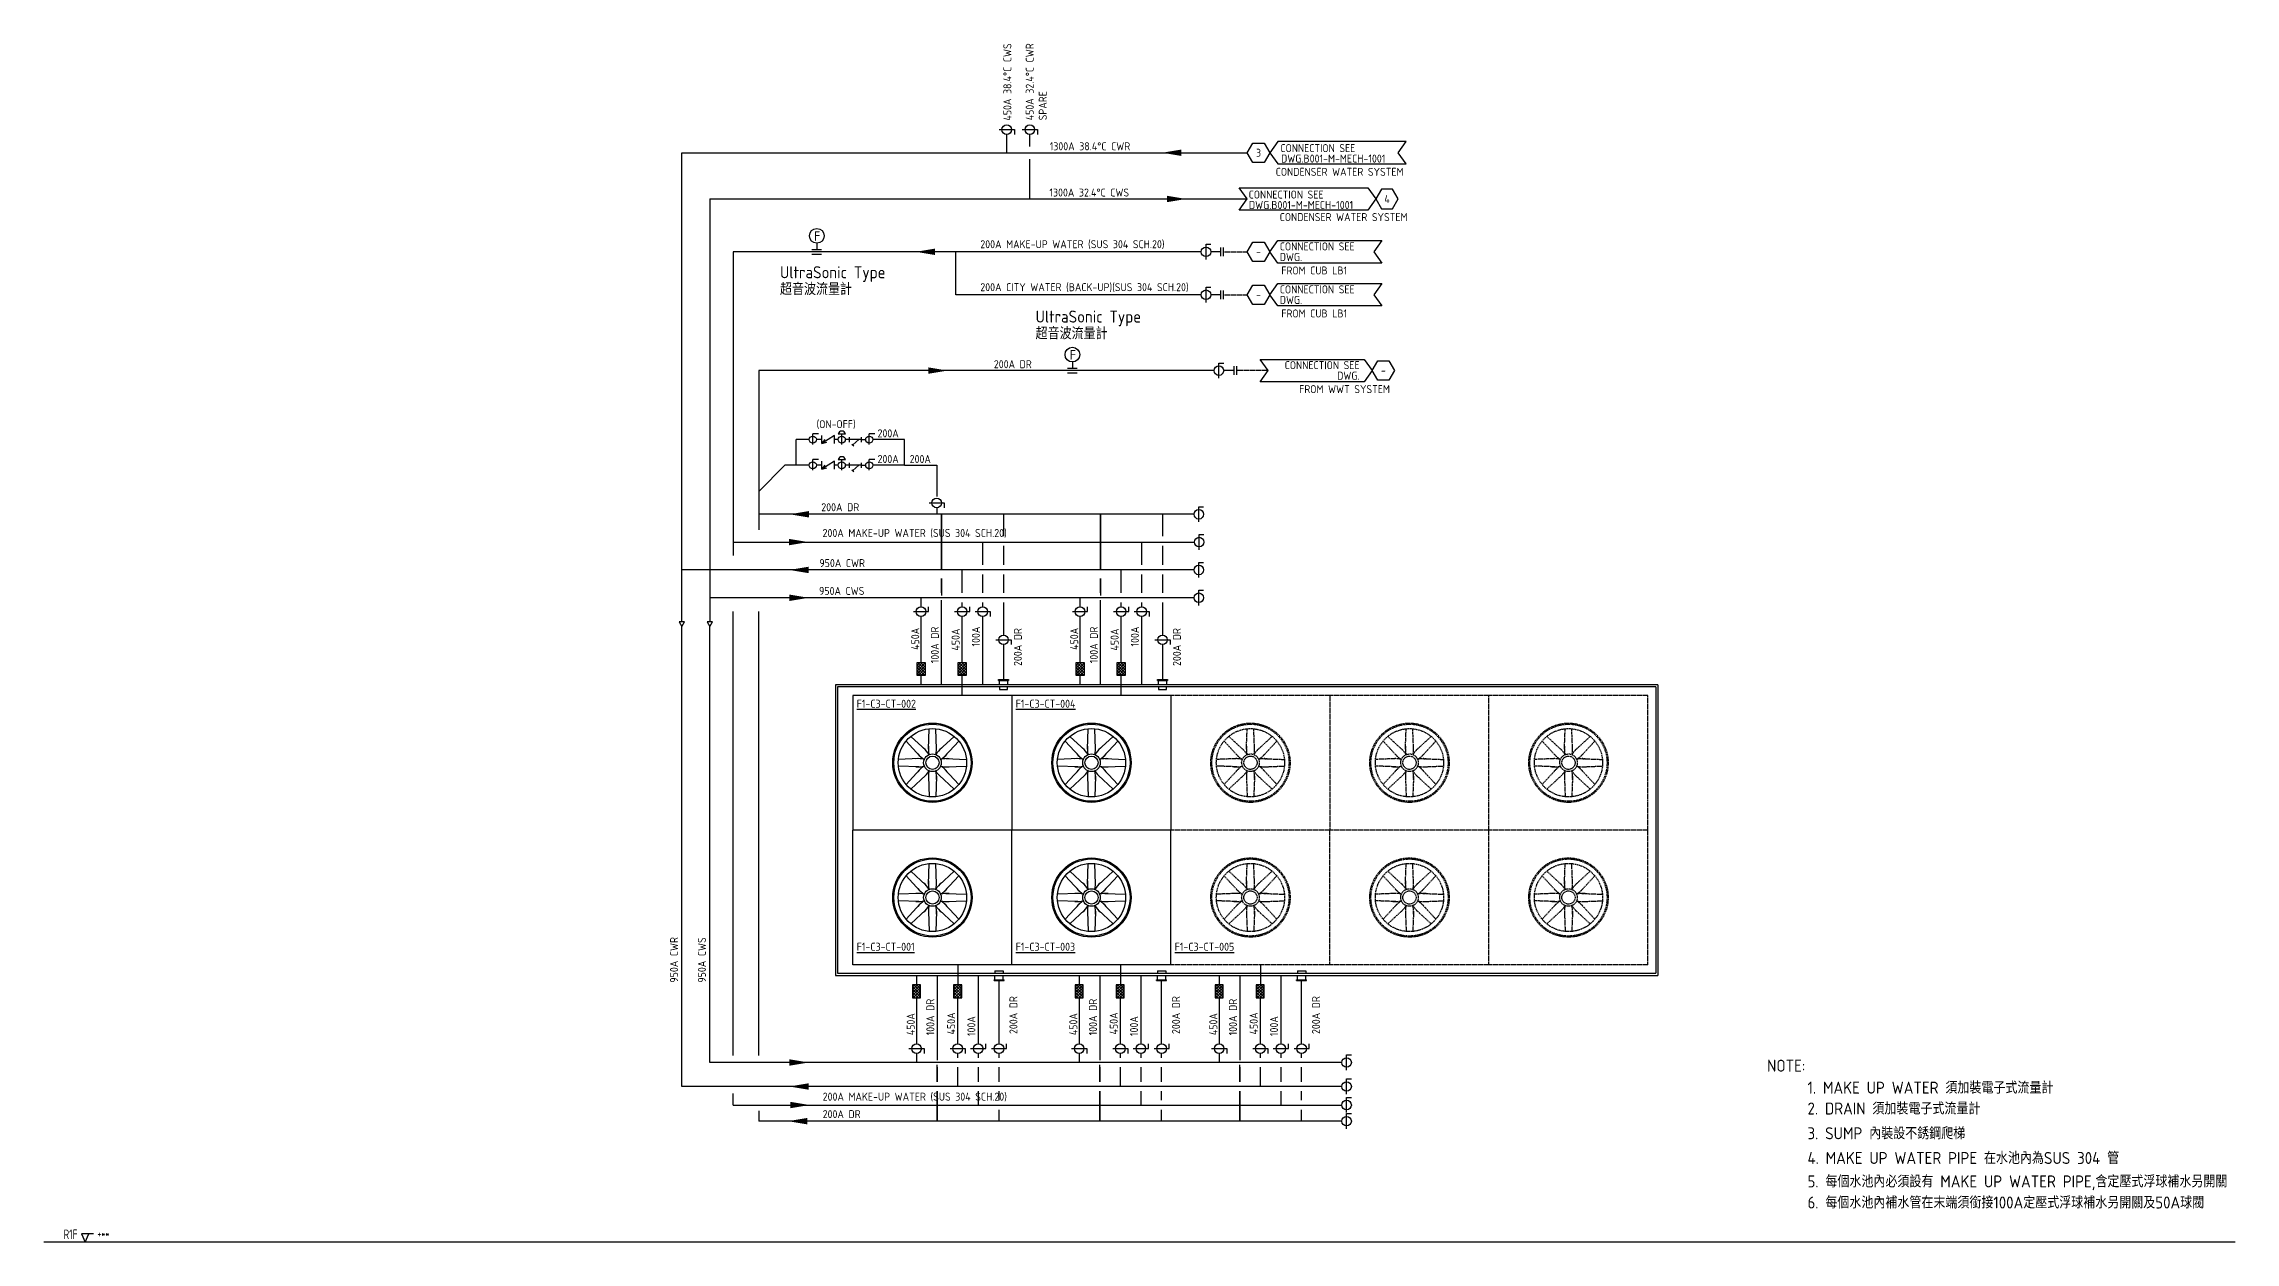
# Model space of a CAD drawing. Header units: millimetres. Extents: x 15 to 700, y 163 to 538.
import ezdxf
from ezdxf.enums import TextEntityAlignment as Align

# ---------------------------------------------------------------- set-up
doc = ezdxf.new("R2010")
doc.units = ezdxf.units.MM
doc.linetypes.add('HIDDEN', pattern=[0.375, 0.25, -0.125])
for name, color, linetype in [('A-DETL-01', 1, 'Continuous'), ('DETL-TXT', 4, 'Continuous'), ('G-ANNO-TEXT', 3, 'Continuous'), ('M-CWTR-COND', 6, 'Continuous'), ('M-CWTR-EQPM', 22, 'Continuous'), ('M-CWTR-PIPE-R', 3, 'Continuous'), ('M-CWTR-PIPE-S', 4, 'Continuous'), ('M-CWTR-TEXT', 3, 'Continuous'), ('M-CWTR-TEXT-CO', 3, 'Continuous'), ('M-CWTR-TEXT-eq', 4, 'Continuous'), ('M-CWTR-VAVE', 2, 'Continuous'), ('M-DRAIN-PIPE', 170, 'Continuous'), ('M-HVAC-EQPM', 22, 'Continuous'), ('M-RCW-PIPE', 40, 'Continuous'), ('M-SUMP', 1, 'Continuous')]:
    doc.layers.add(name, color=color, linetype=linetype)
doc.styles.add('AA-TXT', font='isocp.shx', dxfattribs={"bigfont": 'chineset.shx'})

# ---------------------------------------------------------------- blocks, each defined once
blk = doc.blocks.new('RISER-TXT')
at = {"layer": 'G-ANNO-TEXT'}
for p, q in [((-1.15, 2.64), (0, 0)), ((2.6, 2.64), (-1.15, 2.64)), ((0, 0), (1.15, 2.64))]:
    blk.add_line(p, q, dxfattribs=at)
at = {"layer": 'G-ANNO-TEXT', "style": 'AA-TXT', "width": 0.8}
blk.add_attdef('LEVEL', text='', height=3, dxfattribs=at).set_placement((-2.33, 0.96), align=Align.RIGHT)
blk.add_attdef('HIGEHT', (3.82, 1.42), '', height=2.5, dxfattribs=at)

msp = doc.modelspace()

# ---------------------------------------------------------------- hatches: boundary and pattern name
at = {"layer": 'M-CWTR-VAVE'}
h = msp.add_hatch(dxfattribs=at)
h.set_pattern_fill('ANSI37', color=256, scale=5, angle=90, style=0)
h.set_pattern_definition([(45, (-65.1757, 127.3341), (0.4419417, -0.4419417), []), (315, (-65.1757, 127.3341), (-0.4419417, -0.4419417), [])])
h.paths.add_polyline_path([(290.78, 344.65), (290.78, 340.65), (288.27, 340.65), (288.27, 344.65)])
h = msp.add_hatch(dxfattribs=at)
h.set_pattern_fill('ANSI37', color=256, scale=5, angle=90, style=0)
h.set_pattern_definition([(45, (-52.3328, 127.3341), (0.4419417, -0.4419417), []), (315, (-52.3328, 127.3341), (-0.4419417, -0.4419417), [])])
h.paths.add_polyline_path([(303.62, 344.65), (303.62, 340.65), (301.12, 340.65), (301.12, 344.65)])
h = msp.add_hatch(dxfattribs=at)
h.set_pattern_fill('ANSI37', color=256, scale=5, angle=90, style=0)
h.set_pattern_definition([(45, (-15.4914, 127.3341), (0.4419417, -0.4419417), []), (315, (-15.4914, 127.3341), (-0.4419417, -0.4419417), [])])
h.paths.add_polyline_path([(340.46, 344.65), (340.46, 340.65), (337.96, 340.65), (337.96, 344.65)])
h = msp.add_hatch(dxfattribs=at)
h.set_pattern_fill('ANSI37', color=256, scale=5, angle=90, style=0)
h.set_pattern_definition([(45, (-2.6486, 127.3341), (0.4419417, -0.4419417), []), (315, (-2.6486, 127.3341), (-0.4419417, -0.4419417), [])])
h.paths.add_polyline_path([(353.31, 344.65), (353.31, 340.65), (350.8, 340.65), (350.8, 344.65)])
h = msp.add_hatch(dxfattribs=at)
h.set_pattern_fill('ANSI37', color=256, scale=5, angle=90, style=0)
h.set_pattern_definition([(45, (-66.5707, -12.13094), (0.4419417, -0.4419417), []), (315, (-66.5707, -12.13094), (-0.4419417, -0.4419417), [])])
h.paths.add_polyline_path([(289.38, 239.91), (289.38, 243.91), (286.88, 243.91), (286.88, 239.91)])
h = msp.add_hatch(dxfattribs=at)
h.set_pattern_fill('ANSI37', color=256, scale=5, angle=90, style=0)
h.set_pattern_definition([(45, (-53.72784, -12.13094), (0.4419417, -0.4419417), []), (315, (-53.72784, -12.13094), (-0.4419417, -0.4419417), [])])
h.paths.add_polyline_path([(302.23, 239.91), (302.23, 243.91), (299.72, 243.91), (299.72, 239.91)])
h = msp.add_hatch(dxfattribs=at)
h.set_pattern_fill('ANSI37', color=256, scale=5, angle=90, style=0)
h.set_pattern_definition([(45, (-15.7628, -12.13094), (0.4419417, -0.4419417), []), (315, (-15.7628, -12.13094), (-0.4419417, -0.4419417), [])])
h.paths.add_polyline_path([(340.19, 239.91), (340.19, 243.91), (337.69, 243.91), (337.69, 239.91)])
h = msp.add_hatch(dxfattribs=at)
h.set_pattern_fill('ANSI37', color=256, scale=5, angle=90, style=0)
h.set_pattern_definition([(45, (-2.91995, -12.13094), (0.4419417, -0.4419417), []), (315, (-2.91995, -12.13094), (-0.4419417, -0.4419417), [])])
h.paths.add_polyline_path([(353.03, 239.91), (353.03, 243.91), (350.53, 243.91), (350.53, 239.91)])
h = msp.add_hatch(dxfattribs=at)
h.set_pattern_fill('ANSI37', color=256, scale=5, angle=90, style=0)
h.set_pattern_definition([(45, (27.9791, -12.13094), (0.4419417, -0.4419417), []), (315, (27.9791, -12.13094), (-0.4419417, -0.4419417), [])])
h.paths.add_polyline_path([(383.93, 239.91), (383.93, 243.91), (381.43, 243.91), (381.43, 239.91)])
h = msp.add_hatch(dxfattribs=at)
h.set_pattern_fill('ANSI37', color=256, scale=5, angle=90, style=0)
h.set_pattern_definition([(45, (40.82196, -12.13094), (0.4419417, -0.4419417), []), (315, (40.82196, -12.13094), (-0.4419417, -0.4419417), [])])
h.paths.add_polyline_path([(396.78, 239.91), (396.78, 243.91), (394.27, 243.91), (394.27, 239.91)])

# ---------------------------------------------------------------- linework, layer by layer
at = {"layer": 'A-DETL-01', "linetype": 'Continuous'}
msp.add_line((700.15, 163.48), (15.43, 163.48), dxfattribs=at)
at = {"layer": 'DETL-TXT'}
for points in [[(391.47, 504.01), (393.22, 507.04), (396.72, 507.04), (398.47, 504.01), (396.72, 500.98), (393.22, 500.98)], [(438.63, 489.56), (436.88, 492.59), (433.38, 492.59), (431.63, 489.56), (433.38, 486.53), (436.88, 486.53)], [(398.47, 473.04), (396.72, 470.01), (393.22, 470.01), (391.47, 473.04), (393.22, 476.07), (396.72, 476.07)], [(398.47, 459.61), (396.72, 456.57), (393.22, 456.57), (391.47, 459.61), (393.22, 462.64), (396.72, 462.64)], [(430.49, 435.92), (432.24, 438.95), (435.74, 438.95), (437.49, 435.92), (435.74, 432.88), (432.24, 432.88)]]:
    msp.add_lwpolyline(points, close=True, dxfattribs=at)
for points in [[(398.47, 504.01), (400.97, 500.51), (441.13, 500.51), (438.63, 504.01), (441.13, 507.51), (400.97, 507.51), (398.47, 504.01)], [(431.63, 489.56), (429.13, 486.06), (388.97, 486.06), (391.47, 489.56), (388.97, 493.06), (429.13, 493.06), (431.63, 489.56)], [(398.47, 473.04), (400.97, 476.54), (433.47, 476.54), (430.97, 473.04), (433.47, 469.54), (400.97, 469.54), (398.47, 473.04)], [(398.47, 459.61), (400.97, 463.11), (433.47, 463.11), (430.97, 459.61), (433.47, 456.11), (400.97, 456.11), (398.47, 459.61)], [(430.49, 435.92), (427.99, 432.42), (395.49, 432.42), (397.99, 435.92), (395.49, 439.42), (427.99, 439.42), (430.49, 435.92)]]:
    msp.add_lwpolyline(points, dxfattribs=at)
at = {"layer": 'M-CWTR-COND', "color": 15, "linetype": 'HIDDEN'}
msp.add_line((397.99, 435.92), (388.22, 435.92), dxfattribs=at)
at = {"layer": 'M-CWTR-EQPM'}
for p, q in [((313.73, 339.32), (316.85, 339.32)), ((313.73, 339.03), (313.73, 339.32)), ((313.73, 339.32), (316.85, 339.32)), ((313.73, 339.03), (313.73, 339.32)), ((313.73, 339.03), (316.85, 339.03)), ((313.73, 339.03), (316.85, 339.03)), ((314.02, 337.69), (314.02, 339.03)), ((314.02, 337.69), (314.02, 339.03)), ((314.02, 337.04), (314.02, 336.21)), ((314.02, 337.04), (314.02, 336.21)), ((314.02, 336.21), (316.55, 336.21)), ((314.02, 336.21), (316.55, 336.21)), ((316.55, 339.03), (316.55, 337.69)), ((316.55, 339.03), (316.55, 337.69)), ((316.55, 336.21), (316.55, 337.04)), ((316.55, 336.21), (316.55, 337.04)), ((316.85, 339.32), (316.85, 339.03)), ((316.85, 339.32), (316.85, 339.03)), ((363.41, 339.32), (366.53, 339.32)), ((363.41, 339.03), (363.41, 339.32)), ((363.41, 339.03), (366.53, 339.03)), ((363.7, 337.69), (363.7, 339.03)), ((363.7, 337.04), (363.7, 336.21)), ((363.7, 336.21), (366.24, 336.21)), ((366.24, 339.03), (366.24, 337.69)), ((366.24, 336.21), (366.24, 337.04)), ((366.53, 339.32), (366.53, 339.03)), ((312.63, 248.35), (315.16, 248.35)), ((312.63, 248.35), (312.63, 247.52)), ((312.63, 245.53), (312.63, 246.87)), ((315.16, 248.35), (315.16, 247.52)), ((315.16, 245.53), (315.16, 246.87)), ((363.43, 248.35), (365.97, 248.35)), ((363.43, 248.35), (363.43, 247.52)), ((363.43, 245.53), (363.43, 246.87)), ((365.97, 248.35), (365.97, 247.52)), ((365.97, 245.53), (365.97, 246.87)), ((407.17, 248.35), (409.71, 248.35)), ((407.17, 248.35), (407.17, 247.52)), ((407.17, 245.53), (407.17, 246.87)), ((409.71, 248.35), (409.71, 247.52)), ((409.71, 245.53), (409.71, 246.87)), ((312.33, 245.53), (315.45, 245.53)), ((312.33, 245.24), (312.33, 245.53)), ((312.33, 245.24), (315.45, 245.24)), ((315.45, 245.24), (315.45, 245.53)), ((363.14, 245.53), (366.26, 245.53)), ((363.14, 245.24), (363.14, 245.53)), ((363.14, 245.24), (366.26, 245.24)), ((366.26, 245.24), (366.26, 245.53)), ((406.88, 245.53), (410, 245.53)), ((406.88, 245.24), (406.88, 245.53)), ((406.88, 245.24), (410, 245.24)), ((410, 245.24), (410, 245.53))]:
    msp.add_line(p, q, dxfattribs=at)
at = {"layer": 'M-CWTR-PIPE-R'}
for p, q in [((316.31, 504.01), (316.31, 509.74)), ((214.81, 504.01), (391.47, 504.01)), ((214.81, 357.35), (214.81, 504.01)), ((374.82, 373.61), (214.81, 373.61)), ((302.37, 366.41), (302.37, 373.61)), ((352.05, 366.41), (352.05, 373.61)), ((302.37, 362.08), (302.37, 363.41)), ((352.05, 362.08), (352.05, 363.41)), ((302.37, 344.65), (302.37, 359.08)), ((352.05, 344.65), (352.05, 359.08)), ((214.81, 212.14), (214.81, 355.95)), ((302.41, 334.4), (302.41, 340.65)), ((352.09, 334.4), (352.09, 340.65)), ((301.01, 250.16), (301.01, 243.91)), ((351.82, 250.16), (351.82, 243.91)), ((395.56, 250.16), (395.56, 243.91)), ((300.97, 239.91), (300.97, 225.48)), ((351.78, 239.91), (351.78, 225.48)), ((395.52, 239.91), (395.52, 225.48)), ((300.97, 222.48), (300.97, 221.15)), ((351.78, 222.48), (351.78, 221.15)), ((395.52, 222.48), (395.52, 221.15)), ((300.97, 218.15), (300.97, 212.14)), ((351.78, 218.15), (351.78, 212.14)), ((395.52, 218.15), (395.52, 212.14)), ((420.98, 212.14), (214.81, 212.14))]:
    msp.add_line(p, q, dxfattribs=at)
for points in [[(364.88, 504.01, 0, 2, 0), (370.88, 504.01, 0, 0, 0)], [(248.39, 373.61, 0, 2, 0), (254.39, 373.61, 0, 0, 0)], [(248.39, 212.14, 0, 2, 0), (254.39, 212.14, 0, 0, 0)]]:
    msp.add_lwpolyline(points, format="xyseb", dxfattribs=at)
msp.add_lwpolyline([(214.81, 355.95), (215.61, 357.35), (214, 357.35)], close=True, dxfattribs=at)
at = {"layer": 'M-CWTR-PIPE-S'}
for p, q in [((323.52, 506.01), (323.52, 509.74)), ((323.52, 489.56), (323.52, 502.01)), ((223.51, 489.56), (391.47, 489.56)), ((223.51, 489.56), (223.51, 357.35)), ((374.82, 364.91), (223.51, 364.91)), ((289.53, 362.08), (289.53, 364.91)), ((339.21, 362.08), (339.21, 364.91)), ((289.53, 344.65), (289.53, 359.08)), ((339.21, 344.65), (339.21, 359.08)), ((223.51, 219.65), (223.51, 355.95)), ((289.53, 337.69), (289.53, 340.65)), ((339.21, 337.69), (339.21, 340.65)), ((288.13, 246.87), (288.13, 243.91)), ((338.94, 246.87), (338.94, 243.91)), ((382.68, 246.87), (382.68, 243.91)), ((288.13, 239.91), (288.13, 225.48)), ((338.94, 239.91), (338.94, 225.48)), ((382.68, 239.91), (382.68, 225.48)), ((420.98, 219.65), (223.51, 219.65)), ((288.13, 222.48), (288.13, 219.65)), ((338.94, 222.48), (338.94, 219.65)), ((382.68, 222.48), (382.68, 219.65))]:
    msp.add_line(p, q, dxfattribs=at)
for points in [[(372.35, 489.56, 0, 2, 0), (366.35, 489.56, 0, 0, 0)], [(254.39, 364.91, 0, 2, 0), (248.39, 364.91, 0, 0, 0)], [(254.39, 219.65, 0, 2, 0), (248.39, 219.65, 0, 0, 0)]]:
    msp.add_lwpolyline(points, format="xyseb", dxfattribs=at)
msp.add_lwpolyline([(223.51, 355.95), (224.32, 357.35), (222.71, 357.35)], close=True, dxfattribs=at)
at = {"layer": 'M-CWTR-VAVE'}
for p, q in [((313.94, 511.24), (318.68, 511.24)), ((318.68, 511.24), (318.68, 509.74)), ((321.15, 511.24), (325.89, 511.24)), ((325.89, 511.24), (325.89, 509.74)), ((378.58, 470.67), (378.58, 475.41)), ((378.58, 475.41), (380.09, 475.41)), ((383.15, 471.68), (383.15, 474.4)), ((384.03, 471.68), (384.03, 474.4)), ((378.58, 457.24), (378.58, 461.98)), ((378.58, 461.98), (380.09, 461.98)), ((383.15, 458.25), (383.15, 460.96)), ((384.03, 458.25), (384.03, 460.96)), ((382.6, 433.54), (382.6, 438.29)), ((382.6, 438.29), (384.11, 438.29)), ((387.34, 434.56), (387.34, 437.27)), ((388.22, 434.56), (388.22, 437.27)), ((258.49, 413.09), (258.49, 415.6)), ((262.49, 415.6), (258.49, 413.09)), ((258.49, 413.09), (259.61, 414.38)), ((258.49, 413.09), (260.13, 413.53)), ((262.49, 413.09), (262.49, 415.6)), ((263.65, 416.16), (265.89, 416.16)), ((264.77, 412.82), (264.77, 416.16)), ((258.49, 405.08), (258.49, 407.58)), ((262.49, 407.58), (258.49, 405.08)), ((258.49, 405.08), (259.61, 406.36)), ((258.49, 405.08), (260.13, 405.52)), ((262.49, 405.08), (262.49, 407.58)), ((263.65, 408.14), (265.89, 408.14)), ((264.77, 404.81), (264.77, 408.14)), ((292.05, 394.55), (296.79, 394.55)), ((296.79, 394.55), (296.79, 393.05)), ((376.32, 388.64), (376.32, 393.38)), ((376.32, 393.38), (377.83, 393.38)), ((376.44, 379.94), (376.44, 384.68)), ((376.44, 384.68), (377.94, 384.68)), ((376.32, 371.24), (376.32, 375.98)), ((376.32, 375.98), (377.83, 375.98)), ((376.32, 362.54), (376.32, 367.28)), ((376.32, 367.28), (377.83, 367.28)), ((287.16, 360.58), (291.9, 360.58)), ((291.9, 360.58), (291.9, 362.09)), ((300, 360.58), (304.74, 360.58)), ((304.74, 360.58), (304.74, 362.09)), ((306.42, 360.58), (311.16, 360.58)), ((311.16, 360.58), (311.16, 359.08)), ((336.84, 360.58), (341.58, 360.58)), ((341.58, 360.58), (341.58, 362.09)), ((349.68, 360.58), (354.42, 360.58)), ((354.42, 360.58), (354.42, 362.09)), ((356.1, 360.58), (360.85, 360.58)), ((360.85, 360.58), (360.85, 359.08)), ((312.92, 351.77), (317.66, 351.77)), ((317.66, 351.77), (317.66, 350.27)), ((362.6, 351.77), (367.34, 351.77)), ((367.34, 351.77), (367.34, 350.27)), ((288.27, 340.65), (288.27, 344.65)), ((288.27, 344.65), (290.78, 344.65)), ((290.78, 344.65), (290.78, 340.65)), ((301.12, 340.65), (301.12, 344.65)), ((301.12, 344.65), (303.62, 344.65)), ((303.62, 344.65), (303.62, 340.65)), ((337.96, 340.65), (337.96, 344.65)), ((337.96, 344.65), (340.46, 344.65)), ((340.46, 344.65), (340.46, 340.65)), ((350.8, 340.65), (350.8, 344.65)), ((350.8, 344.65), (353.31, 344.65)), ((353.31, 344.65), (353.31, 340.65)), ((290.78, 340.65), (288.27, 340.65)), ((303.62, 340.65), (301.12, 340.65)), ((340.46, 340.65), (337.96, 340.65)), ((353.31, 340.65), (350.8, 340.65)), ((289.38, 243.91), (286.88, 243.91)), ((286.88, 243.91), (286.88, 239.91)), ((286.88, 239.91), (289.38, 239.91)), ((289.38, 239.91), (289.38, 243.91)), ((302.23, 243.91), (299.72, 243.91)), ((299.72, 243.91), (299.72, 239.91)), ((299.72, 239.91), (302.23, 239.91)), ((302.23, 239.91), (302.23, 243.91)), ((340.19, 243.91), (337.69, 243.91)), ((337.69, 243.91), (337.69, 239.91)), ((337.69, 239.91), (340.19, 239.91)), ((340.19, 239.91), (340.19, 243.91)), ((353.03, 243.91), (350.53, 243.91)), ((350.53, 243.91), (350.53, 239.91)), ((350.53, 239.91), (353.03, 239.91)), ((353.03, 239.91), (353.03, 243.91)), ((383.93, 243.91), (381.43, 243.91)), ((381.43, 243.91), (381.43, 239.91)), ((381.43, 239.91), (383.93, 239.91)), ((383.93, 239.91), (383.93, 243.91)), ((396.78, 243.91), (394.27, 243.91)), ((394.27, 243.91), (394.27, 239.91)), ((394.27, 239.91), (396.78, 239.91)), ((396.78, 239.91), (396.78, 243.91)), ((285.76, 223.98), (290.5, 223.98)), ((290.5, 223.98), (290.5, 222.47)), ((298.6, 223.98), (303.34, 223.98)), ((303.34, 223.98), (303.34, 222.47)), ((305.03, 223.98), (309.77, 223.98)), ((309.77, 223.98), (309.77, 225.48)), ((311.52, 223.98), (316.26, 223.98)), ((316.26, 223.98), (316.26, 225.48)), ((336.57, 223.98), (341.31, 223.98)), ((341.31, 223.98), (341.31, 222.47)), ((349.41, 223.98), (354.15, 223.98)), ((354.15, 223.98), (354.15, 222.47)), ((355.83, 223.98), (360.57, 223.98)), ((360.57, 223.98), (360.57, 225.48)), ((362.33, 223.98), (367.07, 223.98)), ((367.07, 223.98), (367.07, 225.48)), ((380.31, 223.98), (385.05, 223.98)), ((385.05, 223.98), (385.05, 222.47)), ((393.15, 223.98), (397.89, 223.98)), ((397.89, 223.98), (397.89, 222.47)), ((399.58, 223.98), (404.32, 223.98)), ((404.32, 223.98), (404.32, 225.48)), ((406.07, 223.98), (410.81, 223.98)), ((410.81, 223.98), (410.81, 225.48)), ((422.48, 217.28), (422.48, 222.02)), ((422.48, 222.02), (423.98, 222.02)), ((422.48, 209.77), (422.48, 214.51)), ((422.48, 214.51), (423.98, 214.51)), ((422.48, 203.99), (422.48, 208.73)), ((422.48, 208.73), (423.98, 208.73)), ((422.48, 198.94), (422.48, 203.68)), ((422.48, 203.68), (423.98, 203.68))]:
    msp.add_line(p, q, dxfattribs=at)
at = {"layer": 'M-CWTR-VAVE', "linetype": 'Continuous'}
for p, q in [((255.71, 412.82), (255.71, 416.16)), ((255.71, 415.44), (255.71, 416.16)), ((257.47, 416.16), (255.71, 416.16)), ((255.71, 414.35), (255.71, 414.77)), ((267.06, 415.13), (267.06, 413.57)), ((270.87, 414.35), (267.06, 414.35)), ((267.95, 412.92), (268.5, 412.4)), ((270.04, 414.35), (268.22, 412.66)), ((270.87, 415.13), (270.87, 413.57)), ((273.34, 412.82), (273.34, 416.16)), ((273.34, 415.44), (273.34, 416.16)), ((275.1, 416.16), (273.34, 416.16)), ((273.34, 414.35), (273.34, 414.77)), ((255.71, 404.81), (255.71, 408.14)), ((255.71, 407.43), (255.71, 408.14)), ((257.47, 408.14), (255.71, 408.14)), ((255.71, 406.33), (255.71, 406.75)), ((267.06, 407.11), (267.06, 405.55)), ((270.87, 406.33), (267.06, 406.33)), ((267.95, 404.9), (268.5, 404.38)), ((270.04, 406.33), (268.22, 404.64)), ((270.87, 407.11), (270.87, 405.55)), ((273.34, 404.81), (273.34, 408.14)), ((273.34, 407.43), (273.34, 408.14)), ((275.1, 408.14), (273.34, 408.14)), ((273.34, 406.33), (273.34, 406.75))]:
    msp.add_line(p, q, dxfattribs=at)
at = {"layer": 'M-CWTR-VAVE'}
for centre, radius in [((316.31, 511.24), 1.5), ((323.52, 511.24), 1.5), ((378.58, 473.04), 1.5), ((378.58, 459.61), 1.5), ((382.6, 435.92), 1.5), ((264.77, 414.35), 1.1), ((264.77, 406.33), 1.1), ((294.42, 394.55), 1.5), ((376.32, 391.01), 1.5), ((376.44, 382.31), 1.5), ((376.32, 373.61), 1.5), ((376.32, 364.91), 1.5), ((289.53, 360.58), 1.5), ((302.37, 360.58), 1.5), ((308.79, 360.58), 1.5), ((339.21, 360.58), 1.5), ((352.05, 360.58), 1.5), ((358.47, 360.58), 1.5), ((315.29, 351.77), 1.5), ((364.97, 351.77), 1.5), ((288.13, 223.98), 1.5), ((300.97, 223.98), 1.5), ((307.4, 223.98), 1.5), ((313.89, 223.98), 1.5), ((338.94, 223.98), 1.5), ((351.78, 223.98), 1.5), ((358.2, 223.98), 1.5), ((364.7, 223.98), 1.5), ((382.68, 223.98), 1.5), ((395.52, 223.98), 1.5), ((401.95, 223.98), 1.5), ((408.44, 223.98), 1.5), ((422.48, 219.65), 1.5), ((422.48, 212.14), 1.5), ((422.48, 206.36), 1.5), ((422.48, 201.31), 1.5)]:
    msp.add_circle(centre, radius, dxfattribs=at)
at = {"layer": 'M-CWTR-VAVE', "linetype": 'Continuous'}
for centre in [(255.71, 414.35), (273.34, 414.35), (255.71, 406.33), (273.34, 406.33)]:
    msp.add_circle(centre, 1.1, dxfattribs=at)
at = {"layer": 'M-CWTR-VAVE'}
for centre in [(264.77, 415.83), (264.77, 407.81)]:
    msp.add_arc(centre, 1.17, 16.45735, 163.54265, dxfattribs=at)
at = {"layer": 'M-DRAIN-PIPE'}
for p, q in [((381.1, 435.92), (238.81, 435.92)), ((238.81, 435.92), (238.81, 386.14)), ((387.34, 435.92), (384.1, 435.92)), ((254.62, 414.35), (250.52, 414.35)), ((250.52, 406.33), (250.52, 414.35)), ((258.49, 414.35), (256.81, 414.35)), ((263.68, 414.35), (262.49, 414.35)), ((267.06, 414.35), (265.87, 414.35)), ((270.87, 414.35), (272.24, 414.35)), ((284.41, 414.35), (274.44, 414.35)), ((284.41, 406.33), (284.41, 414.35)), ((246.98, 406.33), (238.81, 398.16)), ((250.52, 406.33), (246.98, 406.33)), ((254.62, 406.33), (250.52, 406.33)), ((258.49, 406.33), (256.81, 406.33)), ((263.68, 406.33), (262.49, 406.33)), ((267.06, 406.33), (265.87, 406.33)), ((270.87, 406.33), (272.24, 406.33)), ((284.41, 406.33), (274.44, 406.33)), ((284.41, 406.33), (294.42, 406.33)), ((294.42, 406.33), (294.42, 396.57)), ((374.82, 391.01), (238.81, 391.01)), ((294.42, 393.05), (294.42, 391.01)), ((295.95, 373.92), (295.95, 391.01)), ((295.95, 391.01), (295.95, 373.92)), ((315.29, 391.01), (315.29, 384.16)), ((345.63, 373.92), (345.63, 391.01)), ((345.63, 391.01), (345.63, 373.92)), ((364.97, 391.01), (364.97, 384.16)), ((315.29, 381.16), (315.29, 375.2)), ((364.97, 381.16), (364.97, 375.2)), ((295.95, 366.41), (295.95, 370.92)), ((295.95, 370.92), (295.95, 365.66)), ((315.29, 372.2), (315.29, 366.41)), ((345.63, 366.41), (345.63, 370.92)), ((345.63, 370.92), (345.63, 365.66)), ((364.97, 372.2), (364.97, 366.41)), ((295.95, 337.69), (295.95, 364.16)), ((315.29, 363.41), (315.29, 353.27)), ((345.63, 337.69), (345.63, 364.16)), ((364.97, 363.41), (364.97, 353.27)), ((238.81, 221.82), (238.81, 360.66)), ((315.29, 350.27), (315.29, 339.32)), ((364.97, 350.27), (364.97, 339.32)), ((294.55, 246.87), (294.55, 220.4)), ((345.36, 246.87), (345.36, 220.4)), ((389.1, 246.87), (389.1, 220.4)), ((313.89, 225.48), (313.89, 245.24)), ((364.7, 225.48), (364.7, 245.24)), ((408.44, 225.48), (408.44, 245.24)), ((313.89, 221.15), (313.89, 222.48)), ((364.7, 221.15), (364.7, 222.48)), ((408.44, 221.15), (408.44, 222.48)), ((294.55, 213.64), (294.55, 218.9)), ((294.55, 218.15), (294.55, 213.64)), ((313.89, 213.64), (313.89, 218.15)), ((345.36, 213.64), (345.36, 218.9)), ((345.36, 218.15), (345.36, 213.64)), ((364.7, 213.64), (364.7, 218.15)), ((389.1, 213.64), (389.1, 218.9)), ((389.1, 218.15), (389.1, 213.64)), ((408.44, 213.64), (408.44, 218.15)), ((294.55, 210.64), (294.55, 201.31)), ((294.55, 201.31), (294.55, 210.64)), ((313.89, 207.86), (313.89, 210.64)), ((345.36, 210.64), (345.36, 201.31)), ((345.36, 201.31), (345.36, 210.64)), ((364.7, 207.86), (364.7, 210.64)), ((389.1, 210.64), (389.1, 201.31)), ((389.1, 201.31), (389.1, 210.64)), ((408.44, 207.86), (408.44, 210.64)), ((238.81, 204.58), (238.81, 201.31)), ((420.98, 201.31), (238.81, 201.31)), ((313.89, 201.31), (313.89, 204.86)), ((364.7, 201.31), (364.7, 204.86)), ((408.44, 201.31), (408.44, 204.86))]:
    msp.add_line(p, q, dxfattribs=at)
for points in [[(297.81, 435.92, 0, 2, 0), (291.81, 435.92, 0, 0, 0)], [(248.47, 391.01, 0, 2, 0), (254.47, 391.01, 0, 0, 0)], [(247.95, 201.31, 0, 2, 0), (253.95, 201.31, 0, 0, 0)]]:
    msp.add_lwpolyline(points, format="xyseb", dxfattribs=at)
at = {"layer": 'M-HVAC-EQPM'}
for p, q in [((317.94, 334.4), (268.25, 334.4)), ((268.25, 334.4), (268.25, 292.28)), ((367.62, 334.4), (317.94, 334.4)), ((317.94, 334.4), (317.94, 292.28)), ((367.62, 334.4), (367.62, 292.28)), ((291.81, 317.55), (292.06, 323.96)), ((294.38, 317.55), (294.13, 323.96)), ((341.49, 317.55), (341.74, 323.96)), ((344.06, 317.55), (343.81, 323.96)), ((289.2, 315.41), (284.85, 320.12)), ((291.02, 317.23), (286.31, 321.58)), ((295.17, 317.23), (299.87, 321.58)), ((296.98, 315.41), (301.33, 320.12)), ((338.89, 315.41), (334.54, 320.12)), ((340.7, 317.23), (336, 321.58)), ((344.85, 317.23), (349.56, 321.58)), ((346.67, 315.41), (351.02, 320.12)), ((288.88, 314.62), (282.47, 314.37)), ((288.88, 312.06), (282.47, 312.31)), ((289.2, 311.26), (284.85, 306.56)), ((291.02, 309.45), (286.31, 305.1)), ((291.81, 309.12), (292.06, 302.72)), ((294.38, 309.12), (294.13, 302.72)), ((295.17, 309.45), (299.87, 305.1)), ((296.98, 311.26), (301.33, 306.56)), ((297.31, 314.62), (303.71, 314.37)), ((297.31, 312.06), (303.71, 312.31)), ((338.56, 314.62), (332.16, 314.37)), ((338.56, 312.06), (332.16, 312.31)), ((338.89, 311.26), (334.54, 306.56)), ((340.7, 309.45), (336, 305.1)), ((341.49, 309.12), (341.74, 302.72)), ((344.06, 309.12), (343.81, 302.72)), ((344.85, 309.45), (349.56, 305.1)), ((346.67, 311.26), (351.02, 306.56)), ((346.99, 314.62), (353.4, 314.37)), ((346.99, 312.06), (353.4, 312.31)), ((367.62, 292.28), (268.25, 292.28)), ((268.25, 250.16), (268.25, 292.28)), ((317.94, 250.16), (317.94, 292.28)), ((367.62, 250.16), (367.62, 292.28)), ((291.81, 275.44), (292.06, 281.84)), ((294.38, 275.44), (294.13, 281.84)), ((341.49, 275.44), (341.74, 281.84)), ((344.06, 275.44), (343.81, 281.84)), ((289.2, 273.3), (284.85, 278)), ((291.02, 275.11), (286.31, 279.46)), ((295.17, 275.11), (299.87, 279.46)), ((296.98, 273.3), (301.33, 278)), ((338.89, 273.3), (334.54, 278)), ((340.7, 275.11), (336, 279.46)), ((344.85, 275.11), (349.56, 279.46)), ((346.67, 273.3), (351.02, 278)), ((288.88, 272.5), (282.47, 272.25)), ((288.88, 269.94), (282.47, 270.19)), ((289.2, 269.15), (284.85, 264.44)), ((291.02, 267.33), (286.31, 262.98)), ((295.17, 267.33), (299.87, 262.98)), ((296.98, 269.15), (301.33, 264.44)), ((297.31, 272.5), (303.71, 272.25)), ((297.31, 269.94), (303.71, 270.19)), ((338.56, 272.5), (332.16, 272.25)), ((338.56, 269.94), (332.16, 270.19)), ((338.89, 269.15), (334.54, 264.44)), ((340.7, 267.33), (336, 262.98)), ((344.85, 267.33), (349.56, 262.98)), ((346.67, 269.15), (351.02, 264.44)), ((346.99, 272.5), (353.4, 272.25)), ((346.99, 269.94), (353.4, 270.19)), ((291.81, 267), (292.06, 260.6)), ((294.38, 267), (294.13, 260.6)), ((341.49, 267), (341.74, 260.6)), ((344.06, 267), (343.81, 260.6)), ((317.94, 250.16), (268.25, 250.16)), ((367.62, 250.16), (317.94, 250.16))]:
    msp.add_line(p, q, dxfattribs=at)
at = {"layer": 'M-HVAC-EQPM', "color": 252, "linetype": 'HIDDEN'}
for p, q in [((417.3, 334.4), (367.62, 334.4)), ((466.99, 334.4), (417.3, 334.4)), ((417.3, 334.4), (417.3, 292.28)), ((466.99, 292.28), (466.99, 334.4)), ((516.67, 334.4), (466.99, 334.4)), ((391.18, 317.55), (391.43, 323.96)), ((393.74, 317.55), (393.49, 323.96)), ((440.86, 317.55), (441.11, 323.96)), ((443.43, 317.55), (443.18, 323.96)), ((490.55, 317.55), (490.8, 323.96)), ((493.11, 317.55), (492.86, 323.96)), ((388.57, 315.41), (384.22, 320.12)), ((390.39, 317.23), (385.68, 321.58)), ((394.54, 317.23), (399.24, 321.58)), ((396.35, 315.41), (400.7, 320.12)), ((438.26, 315.41), (433.91, 320.12)), ((440.07, 317.23), (435.37, 321.58)), ((444.22, 317.23), (448.93, 321.58)), ((446.03, 315.41), (450.39, 320.12)), ((487.94, 315.41), (483.59, 320.12)), ((489.76, 317.23), (485.05, 321.58)), ((493.91, 317.23), (498.61, 321.58)), ((495.72, 315.41), (500.07, 320.12)), ((388.25, 314.62), (381.84, 314.37)), ((388.25, 312.06), (381.84, 312.31)), ((388.57, 311.26), (384.22, 306.56)), ((390.39, 309.45), (385.68, 305.1)), ((391.18, 309.12), (391.43, 302.72)), ((393.74, 309.12), (393.49, 302.72)), ((394.54, 309.45), (399.24, 305.1)), ((396.35, 311.26), (400.7, 306.56)), ((396.68, 314.62), (403.08, 314.37)), ((396.68, 312.06), (403.08, 312.31)), ((437.93, 314.62), (431.52, 314.37)), ((437.93, 312.06), (431.52, 312.31)), ((438.26, 311.26), (433.91, 306.56)), ((440.07, 309.45), (435.37, 305.1)), ((440.86, 309.12), (441.11, 302.72)), ((443.43, 309.12), (443.18, 302.72)), ((444.22, 309.45), (448.93, 305.1)), ((446.03, 311.26), (450.39, 306.56)), ((446.36, 314.62), (452.77, 314.37)), ((446.36, 312.06), (452.77, 312.31)), ((487.61, 314.62), (481.21, 314.37)), ((487.61, 312.06), (481.21, 312.31)), ((487.94, 311.26), (483.59, 306.56)), ((489.76, 309.45), (485.05, 305.1)), ((490.55, 309.12), (490.8, 302.72)), ((493.11, 309.12), (492.86, 302.72)), ((493.91, 309.45), (498.61, 305.1)), ((495.72, 311.26), (500.07, 306.56)), ((496.05, 314.62), (502.45, 314.37)), ((496.05, 312.06), (502.45, 312.31)), ((466.99, 292.28), (417.3, 292.28)), ((466.99, 250.16), (466.99, 292.28)), ((516.67, 292.28), (466.99, 292.28)), ((440.86, 275.44), (441.11, 281.84)), ((443.43, 275.44), (443.18, 281.84)), ((490.55, 275.44), (490.8, 281.84)), ((493.11, 275.44), (492.86, 281.84)), ((438.26, 273.3), (433.91, 278)), ((440.07, 275.11), (435.37, 279.46)), ((444.22, 275.11), (448.93, 279.46)), ((446.03, 273.3), (450.39, 278)), ((487.94, 273.3), (483.59, 278)), ((489.76, 275.11), (485.05, 279.46)), ((493.91, 275.11), (498.61, 279.46)), ((495.72, 273.3), (500.07, 278)), ((437.93, 272.5), (431.52, 272.25)), ((437.93, 269.94), (431.52, 270.19)), ((438.26, 269.15), (433.91, 264.44)), ((440.07, 267.33), (435.37, 262.98)), ((444.22, 267.33), (448.93, 262.98)), ((446.03, 269.15), (450.39, 264.44)), ((446.36, 272.5), (452.77, 272.25)), ((446.36, 269.94), (452.77, 270.19)), ((487.61, 272.5), (481.21, 272.25)), ((487.61, 269.94), (481.21, 270.19)), ((487.94, 269.15), (483.59, 264.44)), ((489.76, 267.33), (485.05, 262.98)), ((493.91, 267.33), (498.61, 262.98)), ((495.72, 269.15), (500.07, 264.44)), ((496.05, 272.5), (502.45, 272.25)), ((496.05, 269.94), (502.45, 270.19)), ((440.86, 267), (441.11, 260.6)), ((443.43, 267), (443.18, 260.6)), ((490.55, 267), (490.8, 260.6)), ((493.11, 267), (492.86, 260.6)), ((466.99, 250.16), (417.3, 250.16)), ((516.67, 250.16), (466.99, 250.16))]:
    msp.add_line(p, q, dxfattribs=at)
at = {"layer": 'M-HVAC-EQPM', "color": 15, "linetype": 'HIDDEN'}
for p, q in [((516.67, 292.28), (516.67, 334.4)), ((516.67, 250.16), (516.67, 292.28))]:
    msp.add_line(p, q, dxfattribs=at)
at = {"layer": 'M-HVAC-EQPM', "linetype": 'HIDDEN'}
for p, q in [((417.3, 292.28), (367.62, 292.28)), ((417.3, 250.16), (417.3, 292.28)), ((391.18, 275.44), (391.43, 281.84)), ((393.74, 275.44), (393.49, 281.84)), ((388.57, 273.3), (384.22, 278)), ((390.39, 275.11), (385.68, 279.46)), ((394.54, 275.11), (399.24, 279.46)), ((396.35, 273.3), (400.7, 278)), ((388.25, 272.5), (381.84, 272.25)), ((388.25, 269.94), (381.84, 270.19)), ((388.57, 269.15), (384.22, 264.44)), ((390.39, 267.33), (385.68, 262.98)), ((394.54, 267.33), (399.24, 262.98)), ((396.35, 269.15), (400.7, 264.44)), ((396.68, 272.5), (403.08, 272.25)), ((396.68, 269.94), (403.08, 270.19)), ((391.18, 267), (391.43, 260.6)), ((393.74, 267), (393.49, 260.6)), ((417.3, 250.16), (367.62, 250.16))]:
    msp.add_line(p, q, dxfattribs=at)
at = {"layer": 'M-HVAC-EQPM'}
for centre, radius in [((293.09, 313.34), 12.39), ((293.09, 313.34), 12.05), ((293.09, 313.34), 10.67), ((342.78, 313.34), 12.39), ((342.78, 313.34), 12.05), ((342.78, 313.34), 10.67), ((293.09, 313.34), 2.75), ((293.09, 313.34), 2.07), ((342.78, 313.34), 2.75), ((342.78, 313.34), 2.07), ((293.09, 271.22), 12.39), ((293.09, 271.22), 12.05), ((293.09, 271.22), 10.67), ((342.78, 271.22), 12.39), ((342.78, 271.22), 12.05), ((342.78, 271.22), 10.67), ((293.09, 271.22), 2.75), ((342.78, 271.22), 2.75), ((293.09, 271.22), 2.07), ((342.78, 271.22), 2.07)]:
    msp.add_circle(centre, radius, dxfattribs=at)
at = {"layer": 'M-HVAC-EQPM', "color": 252, "linetype": 'HIDDEN'}
for centre, radius in [((392.46, 313.34), 12.39), ((392.46, 313.34), 12.05), ((392.46, 313.34), 10.67), ((442.15, 313.34), 12.39), ((442.15, 313.34), 12.05), ((442.15, 313.34), 10.67), ((491.83, 313.34), 12.39), ((491.83, 313.34), 12.05), ((491.83, 313.34), 10.67), ((392.46, 313.34), 2.75), ((392.46, 313.34), 2.07), ((442.15, 313.34), 2.75), ((442.15, 313.34), 2.07), ((491.83, 313.34), 2.75), ((491.83, 313.34), 2.07), ((442.15, 271.22), 12.39), ((442.15, 271.22), 12.05), ((442.15, 271.22), 10.67), ((491.83, 271.22), 12.39), ((491.83, 271.22), 12.05), ((491.83, 271.22), 10.67), ((442.15, 271.22), 2.75), ((491.83, 271.22), 2.75), ((442.15, 271.22), 2.07), ((491.83, 271.22), 2.07)]:
    msp.add_circle(centre, radius, dxfattribs=at)
at = {"layer": 'M-HVAC-EQPM', "linetype": 'HIDDEN'}
for radius in [12.39, 12.05, 10.67, 2.75, 2.07]:
    msp.add_circle((392.46, 271.22), radius, dxfattribs=at)
at = {"layer": 'M-HVAC-EQPM'}
for centre, start, end in [((295, 321.47), 219.28014, 237.8497), ((284.96, 311.43), 32.1503, 50.71986), ((300.19, 317.74), 174.28014, 192.8497), ((301.22, 311.43), 129.28014, 147.8497), ((286, 317.74), 347.1503, 5.71986), ((291.19, 321.47), 302.1503, 320.71986), ((344.69, 321.47), 219.28014, 237.8497), ((334.65, 311.43), 32.1503, 50.71986), ((349.88, 317.74), 174.28014, 192.8497), ((350.91, 311.43), 129.28014, 147.8497), ((335.68, 317.74), 347.1503, 5.71986), ((340.87, 321.47), 302.1503, 320.71986), ((288.69, 306.24), 77.1503, 95.71986), ((288.69, 320.44), 264.28014, 282.8497), ((295, 305.21), 122.1503, 140.71986), ((284.96, 315.25), 309.28014, 327.8497), ((300.19, 308.94), 167.1503, 185.71986), ((301.22, 315.25), 212.1503, 230.71986), ((286, 308.94), 354.28014, 12.8497), ((297.49, 306.24), 84.28014, 102.8497), ((297.49, 320.44), 257.1503, 275.71986), ((291.19, 305.21), 39.28014, 57.8497), ((338.38, 306.24), 77.1503, 95.71986), ((338.38, 320.44), 264.28014, 282.8497), ((344.69, 305.21), 122.1503, 140.71986), ((334.65, 315.25), 309.28014, 327.8497), ((349.88, 308.94), 167.1503, 185.71986), ((350.91, 315.25), 212.1503, 230.71986), ((335.68, 308.94), 354.28014, 12.8497), ((347.18, 306.24), 84.28014, 102.8497), ((347.18, 320.44), 257.1503, 275.71986), ((340.87, 305.21), 39.28014, 57.8497), ((295, 279.35), 219.28014, 237.8497), ((284.96, 269.31), 32.1503, 50.71986), ((300.19, 275.62), 174.28014, 192.8497), ((301.22, 269.31), 129.28014, 147.8497), ((286, 275.62), 347.1503, 5.71986), ((291.19, 279.35), 302.1503, 320.71986), ((344.69, 279.35), 219.28014, 237.8497), ((334.65, 269.31), 32.1503, 50.71986), ((349.88, 275.62), 174.28014, 192.8497), ((350.91, 269.31), 129.28014, 147.8497), ((335.68, 275.62), 347.1503, 5.71986), ((340.87, 279.35), 302.1503, 320.71986), ((288.69, 264.12), 77.1503, 95.71986), ((288.69, 278.32), 264.28014, 282.8497), ((295, 263.09), 122.1503, 140.71986), ((284.96, 273.13), 309.28014, 327.8497), ((300.19, 266.82), 167.1503, 185.71986), ((301.22, 273.13), 212.1503, 230.71986), ((286, 266.82), 354.28014, 12.8497), ((297.49, 264.12), 84.28014, 102.8497), ((297.49, 278.32), 257.1503, 275.71986), ((291.19, 263.09), 39.28014, 57.8497), ((338.38, 264.12), 77.1503, 95.71986), ((338.38, 278.32), 264.28014, 282.8497), ((344.69, 263.09), 122.1503, 140.71986), ((334.65, 273.13), 309.28014, 327.8497), ((349.88, 266.82), 167.1503, 185.71986), ((350.91, 273.13), 212.1503, 230.71986), ((335.68, 266.82), 354.28014, 12.8497), ((347.18, 264.12), 84.28014, 102.8497), ((347.18, 278.32), 257.1503, 275.71986), ((340.87, 263.09), 39.28014, 57.8497)]:
    msp.add_arc(centre, 8.38, start, end, dxfattribs=at)
at = {"layer": 'M-HVAC-EQPM', "color": 252, "linetype": 'HIDDEN'}
for centre, start, end in [((394.37, 321.47), 219.28014, 237.8497), ((384.33, 311.43), 32.1503, 50.71986), ((399.56, 317.74), 174.28014, 192.8497), ((400.59, 311.43), 129.28014, 147.8497), ((385.36, 317.74), 347.1503, 5.71986), ((390.55, 321.47), 302.1503, 320.71986), ((444.05, 321.47), 219.28014, 237.8497), ((434.02, 311.43), 32.1503, 50.71986), ((449.24, 317.74), 174.28014, 192.8497), ((450.28, 311.43), 129.28014, 147.8497), ((435.05, 317.74), 347.1503, 5.71986), ((440.24, 321.47), 302.1503, 320.71986), ((493.74, 321.47), 219.28014, 237.8497), ((483.7, 311.43), 32.1503, 50.71986), ((498.93, 317.74), 174.28014, 192.8497), ((499.96, 311.43), 129.28014, 147.8497), ((484.73, 317.74), 347.1503, 5.71986), ((489.92, 321.47), 302.1503, 320.71986), ((388.06, 306.24), 77.1503, 95.71986), ((388.06, 320.44), 264.28014, 282.8497), ((394.37, 305.21), 122.1503, 140.71986), ((384.33, 315.25), 309.28014, 327.8497), ((399.56, 308.94), 167.1503, 185.71986), ((400.59, 315.25), 212.1503, 230.71986), ((385.36, 308.94), 354.28014, 12.8497), ((396.86, 306.24), 84.28014, 102.8497), ((396.86, 320.44), 257.1503, 275.71986), ((390.55, 305.21), 39.28014, 57.8497), ((437.75, 306.24), 77.1503, 95.71986), ((437.75, 320.44), 264.28014, 282.8497), ((444.05, 305.21), 122.1503, 140.71986), ((434.02, 315.25), 309.28014, 327.8497), ((449.24, 308.94), 167.1503, 185.71986), ((450.28, 315.25), 212.1503, 230.71986), ((435.05, 308.94), 354.28014, 12.8497), ((446.55, 306.24), 84.28014, 102.8497), ((446.55, 320.44), 257.1503, 275.71986), ((440.24, 305.21), 39.28014, 57.8497), ((487.43, 306.24), 77.1503, 95.71986), ((487.43, 320.44), 264.28014, 282.8497), ((493.74, 305.21), 122.1503, 140.71986), ((483.7, 315.25), 309.28014, 327.8497), ((498.93, 308.94), 167.1503, 185.71986), ((499.96, 315.25), 212.1503, 230.71986), ((484.73, 308.94), 354.28014, 12.8497), ((496.23, 306.24), 84.28014, 102.8497), ((496.23, 320.44), 257.1503, 275.71986), ((489.92, 305.21), 39.28014, 57.8497), ((444.05, 279.35), 219.28014, 237.8497), ((434.02, 269.31), 32.1503, 50.71986), ((449.24, 275.62), 174.28014, 192.8497), ((450.28, 269.31), 129.28014, 147.8497), ((435.05, 275.62), 347.1503, 5.71986), ((440.24, 279.35), 302.1503, 320.71986), ((493.74, 279.35), 219.28014, 237.8497), ((483.7, 269.31), 32.1503, 50.71986), ((498.93, 275.62), 174.28014, 192.8497), ((499.96, 269.31), 129.28014, 147.8497), ((484.73, 275.62), 347.1503, 5.71986), ((489.92, 279.35), 302.1503, 320.71986), ((437.75, 264.12), 77.1503, 95.71986), ((437.75, 278.32), 264.28014, 282.8497), ((444.05, 263.09), 122.1503, 140.71986), ((434.02, 273.13), 309.28014, 327.8497), ((449.24, 266.82), 167.1503, 185.71986), ((450.28, 273.13), 212.1503, 230.71986), ((435.05, 266.82), 354.28014, 12.8497), ((446.55, 264.12), 84.28014, 102.8497), ((446.55, 278.32), 257.1503, 275.71986), ((440.24, 263.09), 39.28014, 57.8497), ((487.43, 264.12), 77.1503, 95.71986), ((487.43, 278.32), 264.28014, 282.8497), ((493.74, 263.09), 122.1503, 140.71986), ((483.7, 273.13), 309.28014, 327.8497), ((498.93, 266.82), 167.1503, 185.71986), ((499.96, 273.13), 212.1503, 230.71986), ((484.73, 266.82), 354.28014, 12.8497), ((496.23, 264.12), 84.28014, 102.8497), ((496.23, 278.32), 257.1503, 275.71986), ((489.92, 263.09), 39.28014, 57.8497)]:
    msp.add_arc(centre, 8.38, start, end, dxfattribs=at)
at = {"layer": 'M-HVAC-EQPM', "linetype": 'HIDDEN'}
for centre, start, end in [((394.37, 279.35), 219.28014, 237.8497), ((384.33, 269.31), 32.1503, 50.71986), ((399.56, 275.62), 174.28014, 192.8497), ((400.59, 269.31), 129.28014, 147.8497), ((385.36, 275.62), 347.1503, 5.71986), ((390.55, 279.35), 302.1503, 320.71986), ((388.06, 264.12), 77.1503, 95.71986), ((388.06, 278.32), 264.28014, 282.8497), ((394.37, 263.09), 122.1503, 140.71986), ((384.33, 273.13), 309.28014, 327.8497), ((399.56, 266.82), 167.1503, 185.71986), ((400.59, 273.13), 212.1503, 230.71986), ((385.36, 266.82), 354.28014, 12.8497), ((396.86, 264.12), 84.28014, 102.8497), ((396.86, 278.32), 257.1503, 275.71986), ((390.55, 263.09), 39.28014, 57.8497)]:
    msp.add_arc(centre, 8.38, start, end, dxfattribs=at)
at = {"layer": 'M-RCW-PIPE'}
for p, q in [((377.08, 473.04), (230.81, 473.04)), ((230.81, 473.04), (230.81, 378.15)), ((255.38, 473.76), (258.43, 473.76)), ((256.96, 475.74), (256.96, 473.76)), ((300.44, 459.61), (300.44, 473.04)), ((383.15, 473.04), (380.08, 473.04)), ((255.38, 472.31), (258.43, 472.31)), ((377.08, 459.61), (300.44, 459.61)), ((383.15, 459.61), (380.08, 459.61)), ((336.82, 438.62), (336.82, 436.64)), ((335.24, 436.64), (338.28, 436.64)), ((335.24, 435.19), (338.28, 435.19)), ((230.81, 382.31), (374.94, 382.31)), ((308.79, 375.16), (308.79, 382.31)), ((358.47, 375.16), (358.47, 382.31)), ((308.79, 366.41), (308.79, 372.16)), ((358.47, 366.41), (358.47, 372.16)), ((308.79, 362.08), (308.79, 363.41)), ((358.47, 362.08), (358.47, 363.41)), ((230.81, 221.82), (230.81, 360.66)), ((308.79, 337.69), (308.79, 359.08)), ((358.47, 337.69), (358.47, 359.08)), ((307.4, 246.87), (307.4, 225.48)), ((358.2, 246.87), (358.2, 225.48)), ((401.95, 246.87), (401.95, 225.48)), ((307.4, 222.48), (307.4, 221.15)), ((358.2, 222.48), (358.2, 221.15)), ((401.95, 222.48), (401.95, 221.15)), ((307.4, 218.15), (307.4, 213.64)), ((358.2, 218.15), (358.2, 213.64)), ((401.95, 218.15), (401.95, 213.64)), ((230.81, 206.36), (230.81, 209.94)), ((230.81, 206.36), (420.98, 206.36)), ((307.4, 210.64), (307.4, 206.36)), ((358.2, 210.64), (358.2, 206.36)), ((401.95, 210.64), (401.95, 206.36))]:
    msp.add_line(p, q, dxfattribs=at)
at = {"layer": 'M-RCW-PIPE', "color": 15, "linetype": 'HIDDEN'}
for p, q in [((384.03, 473.04), (391.47, 473.04)), ((384.03, 459.61), (391.47, 459.61))]:
    msp.add_line(p, q, dxfattribs=at)
at = {"layer": 'M-RCW-PIPE'}
for points in [[(287.89, 473.04, 0, 2, 0), (293.89, 473.04, 0, 0, 0)], [(254.27, 382.31, 0, 2, 0), (248.27, 382.31, 0, 0, 0)], [(254.67, 206.36, 0, 2, 0), (248.67, 206.36, 0, 0, 0)]]:
    msp.add_lwpolyline(points, format="xyseb", dxfattribs=at)
for centre in [(256.96, 478.04), (336.82, 440.92)]:
    msp.add_circle(centre, 2.3, dxfattribs=at)
at = {"layer": 'M-SUMP'}
for p, q in [((519.8, 337.69), (262.78, 337.69)), ((262.78, 337.69), (262.78, 246.87)), ((519.14, 337.04), (263.43, 337.04)), ((263.43, 337.04), (263.43, 247.52)), ((519.14, 337.04), (519.14, 247.52)), ((519.8, 337.69), (519.8, 246.87)), ((262.78, 246.87), (519.8, 246.87)), ((263.43, 247.52), (519.14, 247.52))]:
    msp.add_line(p, q, dxfattribs=at)

# ---------------------------------------------------------------- block references
msp.add_blockref('RISER-TXT', (28.3, 163.48)).add_auto_attribs({'HIGEHT': '+**', 'LEVEL': 'R1F'})

# ---------------------------------------------------------------- texts
at = {"layer": 'DETL-TXT', "style": 'AA-TXT'}
for s, p in [('CONNECTION SEE', (401.82, 504.21)), ('DWG.B001-M-MECH-1001', (402.04, 500.93)), ('CONNECTION SEE', (391.9, 489.69)), ('DWG.B001-M-MECH-1001', (391.98, 486.43))]:
    msp.add_text(s, height=2.5, dxfattribs=at).set_placement(p)
for s, p in [('3', (394.97, 504.01)), ('4', (435.13, 489.56)), ('-', (394.97, 473.04)), ('-', (394.97, 459.61)), ('-', (433.99, 436.01))]:
    msp.add_text(s, height=2.5, dxfattribs=at).set_placement(p, align=Align.MIDDLE)
for s, p in [('CONNECTION SEE', (401.62, 474.73)), ('DWG.', (401.62, 471.43)), ('CONNECTION SEE', (401.62, 461.3)), ('DWG.', (401.62, 458))]:
    msp.add_text(s, height=2.5, dxfattribs=at).set_placement(p, align=Align.MIDDLE_LEFT)
for s, p in [('CONNECTION SEE', (426.56, 437.61)), ('DWG.', (426.56, 434.31))]:
    msp.add_text(s, height=2.5, dxfattribs=at).set_placement(p, align=Align.MIDDLE_RIGHT)
at = {"layer": 'M-CWTR-TEXT', "linetype": 'Continuous', "style": 'AA-TXT'}
for s, p in [('450A 38.4%%DC CWS', (317.75, 514.05)), ('450A 32.4%%DC CWR', (324.74, 514.15)), ('SPARE', (328.81, 514.15)), ('950A CWR', (213.6, 244.61)), ('950A CWS', (222.3, 244.61))]:
    msp.add_text(s, height=2.5, rotation=90, dxfattribs=at).set_placement(p)
for s, height, p in [('1300A 38.4%%DC CWR', 2.5, (329.73, 504.78)), ('1300A 32.4%%DC CWS', 2.5, (329.63, 490.32)), ('200A MAKE-UP WATER (SUS 304 SCH.20)', 2.5, (308.05, 474.17)), ('UltraSonic Type', 3.75, (245.46, 464.77)), ('超音波流量計', 3.75, (245.46, 459.52)), ('200A CITY WATER (BACK-UP)(SUS 304 SCH.20)', 2.5, (308.05, 460.74)), ('UltraSonic Type', 3.75, (325.32, 450.92)), ('超音波流量計', 3.75, (325.32, 445.67)), ('200A', 2.5, (275.93, 415.05)), ('200A', 2.5, (275.93, 407.03)), ('200A', 2.5, (285.97, 407.03)), ('200A MAKE-UP WATER (SUS 304 SCH.20)', 2.5, (258.75, 383.9)), ('950A CWR', 2.5, (257.76, 374.5)), ('950A CWS', 2.5, (257.66, 365.8)), ('NOTE:', 3.75, (553.89, 216.77)), ('1. MAKE UP WATER 須加裝電子式流量計', 3.75, (566.52, 209.9)), ('200A MAKE-UP WATER (SUS 304 SCH.20)', 2.5, (258.8, 207.72)), ('2. DRAIN 須加裝電子式流量計', 3.75, (566.52, 203.39)), ('3. SUMP 內裝設不銹鋼爬梯', 3.75, (566.52, 195.64)), ('4. MAKE UP WATER PIPE 在水池內為SUS 304 管', 3.75, (566.52, 187.92)), ('5. 每個水池內必須設有 MAKE UP WATER PIPE,含定壓式浮球補水叧開關', 3.75, (566.52, 180.6)), ('6. 每個水池內補水管在末端須銜接100A定壓式浮球補水叧開關及50A球閥', 3.75, (566.52, 174.01))]:
    msp.add_text(s, height=height, dxfattribs=at).set_placement(p)
at = {"layer": 'M-CWTR-TEXT', "style": 'AA-TXT'}
for p in [(440.29, 496.79), (441.54, 482.65)]:
    msp.add_text('CONDENSER WATER SYSTEM', height=2.5, dxfattribs=at).set_placement(p, align=Align.RIGHT)
for s, height, p in [('F', 3, (256.13, 476.46)), ('FROM CUB LB1', 2.5, (402.1, 465.96)), ('FROM CUB LB1', 2.5, (402.1, 452.53)), ('200A DR', 2.5, (312.27, 436.66)), ('F', 3, (335.99, 439.33)), ('FROM WWT SYSTEM', 2.5, (407.68, 428.87)), ('200A DR', 2.5, (258.36, 391.96)), ('200A DR', 2.5, (258.79, 202.25))]:
    msp.add_text(s, height=height, dxfattribs=at).set_placement(p)
for s, p in [('450A', (288.96, 348.63)), ('100A DR', (295.09, 344.44)), ('450A', (301.59, 348.4)), ('100A ', (307.91, 349.66)), ('200A DR', (321.03, 343.58)), ('450A', (338.64, 348.63)), ('100A DR', (344.77, 344.44)), ('450A', (351.27, 348.4)), ('100A ', (357.59, 349.66)), ('200A DR', (370.72, 343.58)), ('200A DR', (319.64, 228.54)), ('200A DR', (370.45, 228.54)), ('200A DR', (414.19, 228.54)), ('450A', (287.56, 228.18)), ('100A DR', (293.69, 228.12)), ('450A', (300.19, 228.41)), ('100A ', (306.51, 227.9)), ('450A', (338.37, 228.18)), ('100A DR', (344.5, 228.12)), ('450A', (351, 228.41)), ('100A ', (357.32, 227.9)), ('450A', (382.11, 228.18)), ('100A DR', (388.24, 228.12)), ('450A', (394.74, 228.41)), ('100A ', (401.06, 227.9))]:
    msp.add_text(s, height=2.5, rotation=90, dxfattribs=at).set_placement(p)
at = {"layer": 'M-CWTR-TEXT-CO', "linetype": 'Continuous', "style": 'AA-TXT'}
msp.add_text('(ON-OFF)', height=2.5, dxfattribs=at).set_placement((256.88, 417.92))
at = {"layer": 'M-CWTR-TEXT-eq', "style": 'AA-TXT'}
for s, p in [('%%UF1-C3-CT-002', (269.43, 331.79)), ('%%UF1-C3-CT-004', (319.11, 331.79)), ('%%UF1-C3-CT-001', (269.43, 255.83)), ('%%UF1-C3-CT-003', (319.11, 255.83)), ('%%UF1-C3-CT-005', (368.79, 255.83))]:
    msp.add_text(s, height=2.5, dxfattribs=at).set_placement(p, align=Align.MIDDLE_LEFT)

doc.saveas('drawing.dxf')
